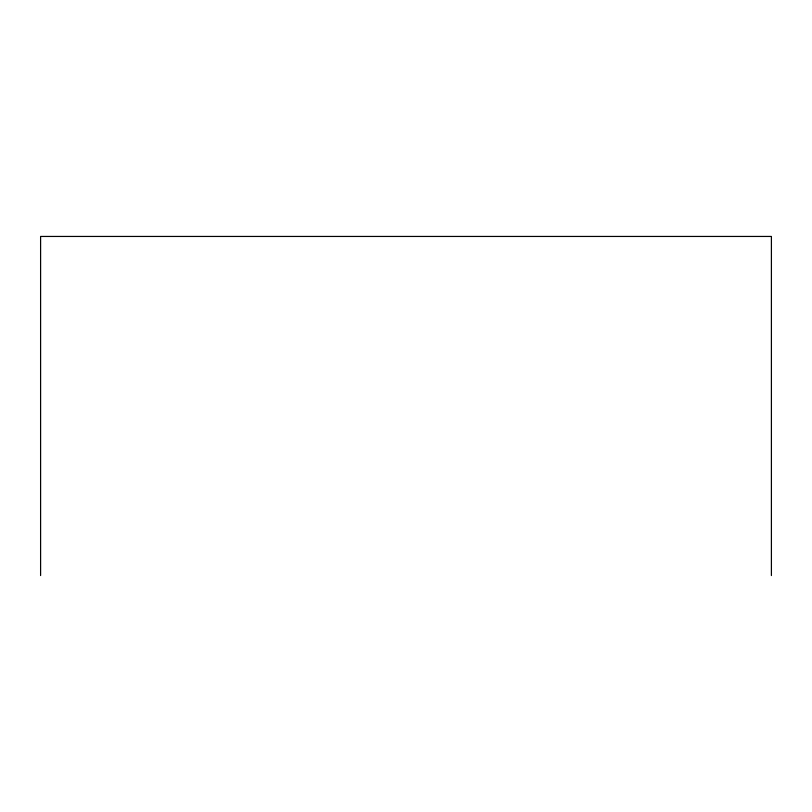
<?xml version="1.0" encoding="UTF-8"?>
<svg xmlns="http://www.w3.org/2000/svg" width="812" height="812" viewBox="0 0 812 812"><rect width="100%" height="100%" fill="white"/><g stroke="black" fill="none" stroke-linecap="round" stroke-linejoin="round"><path stroke-width="1.22" d="M771.4 575.556L771.4 236.444L40.6 236.444L40.6 575.556"/></g></svg>
